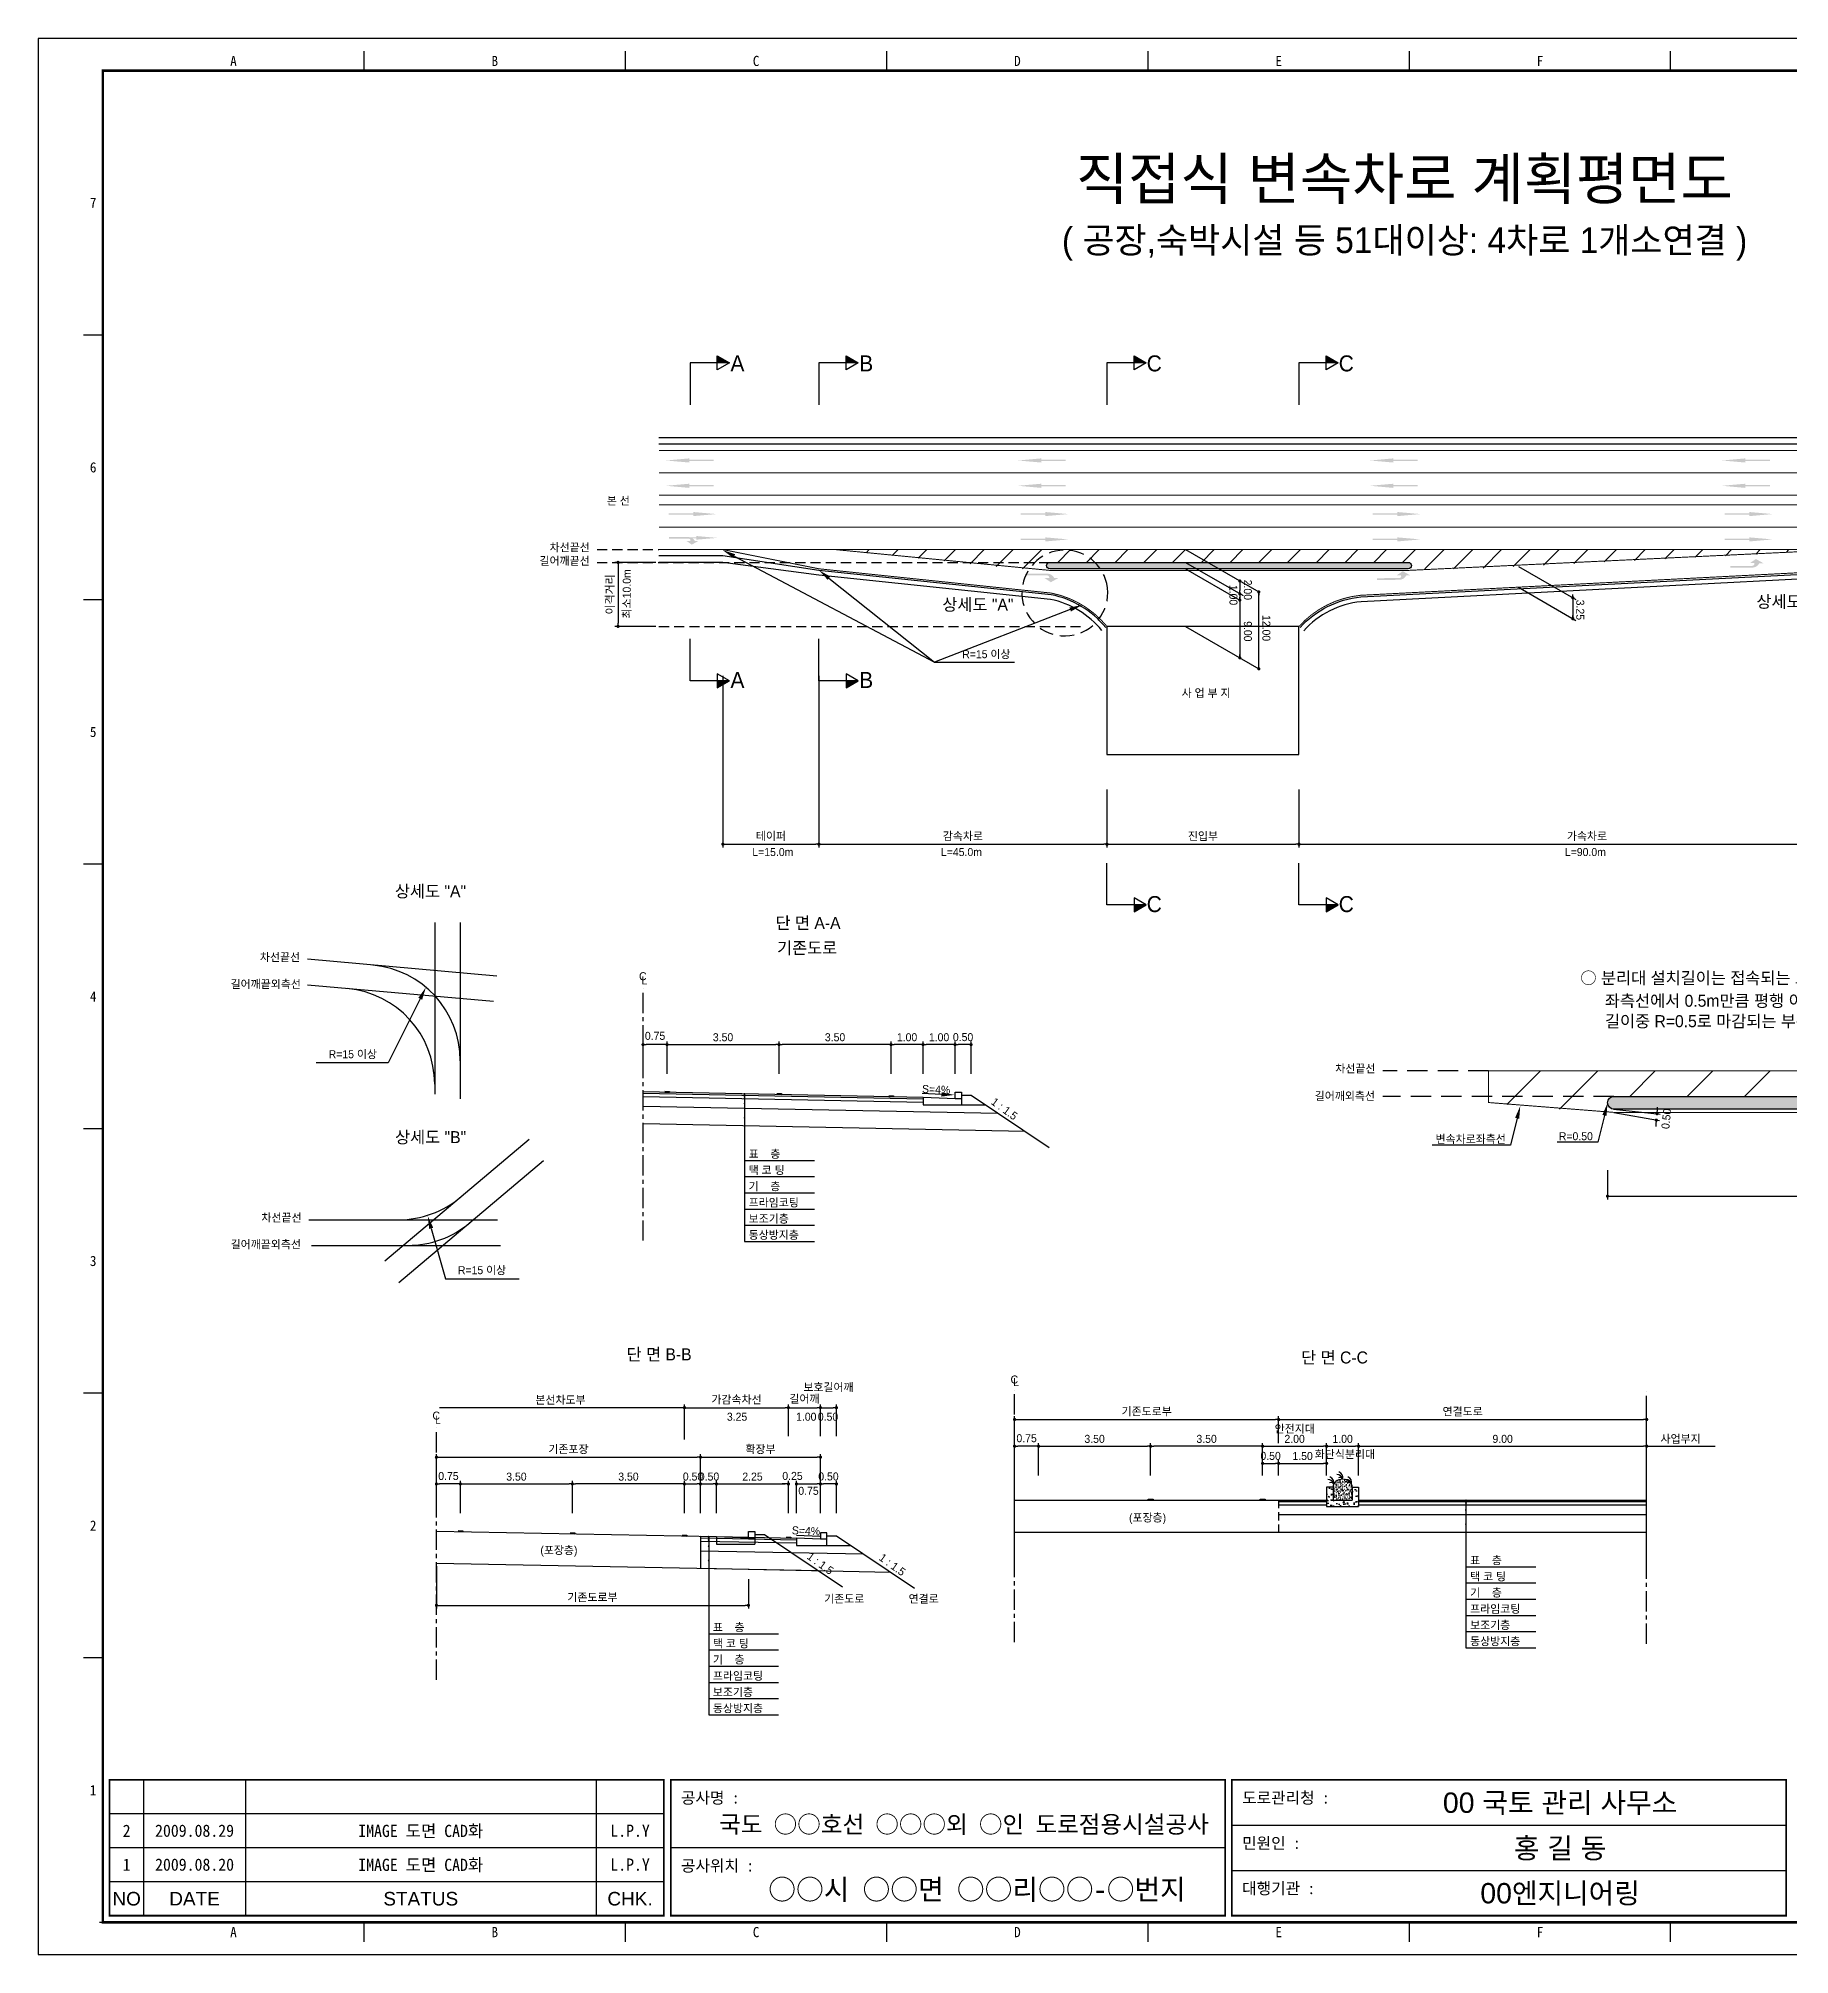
# Model space of a CAD drawing. Header units: millimetres. Extents: x 509 to 932, y 13 to 312.
# Drawn here: x 508.6 to 782.2, y 13.1 to 312.5 of the extents above; entities that cross this region are included whole.
import ezdxf
from ezdxf.enums import TextEntityAlignment as Align

# ---------------------------------------------------------------- set-up
doc = ezdxf.new("R2010")
doc.units = ezdxf.units.MM
doc.linetypes.add('CENTER', pattern=[50.8, 31.75, -6.35, 6.35, -6.35])
doc.linetypes.add('HIDDEN', pattern=[9.525, 6.35, -3.175])
for name, color, linetype in [('CC-GSTR-0004', 4, 'Continuous'), ('CM-LANE-0030', 30, 'Continuous'), ('CZ-DIMT-0002', 7, 'Continuous'), ('CZ-EXST-0002', 1, 'Continuous'), ('CZ-LIN1-0007', 7, 'Continuous'), ('CZ-LIN2-0003', 3, 'Continuous'), ('CZ-LINE-0001', 7, 'Continuous'), ('CZ-TEXT-BOX0', 7, 'Continuous'), ('TITLE', 7, 'Continuous')]:
    doc.layers.add(name, color=color, linetype=linetype)
doc.styles.add('견고딕', font='arial.ttf')
doc.styles.add('돋움', font='')
doc.styles.add('돋음체', font='')
doc.styles.get('돋움').set_extended_font_data('Dotum')
doc.styles.get('돋음체').set_extended_font_data('DotumChe')

# ---------------------------------------------------------------- blocks, each defined once
blk = doc.blocks.new('_Dot')
at = {"color": 0, "linetype": 'ByBlock', "lineweight": -2}
blk.add_line((-0.5, 0), (-1, 0), dxfattribs=at)
at = {"color": 0, "linetype": 'ByBlock', "const_width": 0.5}
blk.add_lwpolyline([(-0.25, 0, 1), (0.25, 0, 1)], format="xyb", close=True, dxfattribs=at)

msp = doc.modelspace()

# ---------------------------------------------------------------- hatches: boundary and pattern name
at = {"layer": 'CM-LANE-0030'}
h = msp.add_hatch(dxfattribs=at)
h.set_pattern_fill('ANSI31', color=256, style=0)
h.set_pattern_definition([(45, (510.317, 472.6646), (-2.245064, 2.245064), [])])
h.paths.add_polyline_path([(790.63, 232.6), (633.13, 232.6), (661.81, 229.6), (666.64, 229.6, -1), (666.64, 230.6), (722.65, 230.6, -1), (722.65, 229.6), (732.38, 229.6)])
at = {"layer": 'CZ-EXST-0002'}
h = msp.add_hatch(dxfattribs=at)
h.set_pattern_fill('AR-SAND', color=256, scale=0.01, style=0)
h.set_pattern_definition([(37.5, (-398.22554, 3566.9649), (-0.016000313, 0.489413237), [0, -0.38608, 0, -0.4318, 0, -0.41275]), (7.5, (-398.22554, 3566.9649), (0.44952328, 0.7168251), [0, -0.20828, 0, -0.34798, 0, -0.13335]), (327.5, (-398.53796, 3566.9649), (0.79099237, 0.001437185), [0, -0.127, 0, -0.4572, 0, -0.5969]), (317.5, (-398.53796, 3566.9649), (0.76355645, 0.22292932), [0, -0.0635, 0, -0.29972, 0, -0.3429])])
edge = h.paths.add_edge_path()
edge.add_ellipse((712.39, 86.12), major_axis=(-1.5, 0), ratio=0.829212, start_angle=180, end_angle=360)
edge.add_line((710.89, 86.12), (710.89, 84.12))
edge.add_line((710.89, 84.12), (713.89, 84.12))
edge.add_line((713.89, 84.12), (713.89, 86.12))
h = msp.add_hatch(dxfattribs=at)
h.set_pattern_fill('AR-CONC', color=256, scale=0.01, style=0)
h.set_pattern_definition([(50, (-398.2255, 3566.9649), (1.8218467, -0.15939086), [0.1905, -2.0955]), (355, (-398.2255, 3566.9649), (-0.3524283, 1.9105664), [0.1524, -1.6764]), (100.451, (-398.0737, 3566.9516), (1.469425, 1.7511669), [0.1619, -1.7809]), (46.1842, (-398.2255, 3567.4729), (2.7107904, -0.4204233), [0.28575, -3.14325]), (96.6356, (-397.9996, 3567.4379), (2.3740423, 2.4742556), [0.24285, -2.67135]), (351.184, (-398.2255, 3567.473), (2.374046, 2.4742512), [0.2286, -2.5146]), (21, (-397.9715, 3567.3459), (1.5161488, -1.0226552), [0.1905, -2.0955]), (326, (-397.9715, 3567.3459), (0.6180203, 1.8418797), [0.1524, -1.6764]), (71.4514, (-397.8452, 3567.2607), (2.1341649, 0.8192286), [0.1619, -1.7809]), (37.5, (-398.22554, 3566.9649), (0.03088603, 0.84555039), [0, -1.65608, 0, -1.7018, 0, -1.68275]), (7.5, (-398.2255, 3566.9649), (0.66819663, 1.00180575), [0, -0.97028, 0, -1.61798, 0, -0.64135]), (327.5, (-398.79196, 3566.9649), (1.35590595, -0.05728744), [0, -0.635, 0, -1.9812, 0, -2.6289]), (317.5, (-399.046, 3566.9649), (1.4812918, 0.2542649), [0, -0.8255, 0, -1.31572, 0, -1.8669])])
h.paths.add_polyline_path([(714.89, 83.12), (714.89, 86.12), (713.89, 86.12), (713.89, 84.12), (710.89, 84.12), (710.89, 86.12), (709.89, 86.12), (709.89, 83.12)])
at = {"layer": 'CZ-LIN1-0007'}
for points in [[(610.32, 246.85), (610.32, 246.63), (614.14, 246.63), (614.14, 246.42), (610.32, 246.42), (610.32, 246.2), (606.67, 246.52)], [(665.32, 246.85), (665.32, 246.63), (669.14, 246.63), (669.14, 246.42), (665.32, 246.42), (665.32, 246.2), (661.67, 246.52)], [(720.32, 246.85), (720.32, 246.63), (724.14, 246.63), (724.14, 246.42), (720.32, 246.42), (720.32, 246.2), (716.67, 246.52)], [(775.32, 246.85), (775.32, 246.63), (779.14, 246.63), (779.14, 246.42), (775.32, 246.42), (775.32, 246.2), (771.67, 246.52)], [(610.32, 242.89), (610.32, 242.67), (614.14, 242.67), (614.14, 242.46), (610.32, 242.46), (610.32, 242.24), (606.67, 242.57)], [(665.32, 242.89), (665.32, 242.67), (669.14, 242.67), (669.14, 242.46), (665.32, 242.46), (665.32, 242.24), (661.67, 242.57)], [(720.32, 242.89), (720.32, 242.67), (724.14, 242.67), (724.14, 242.46), (720.32, 242.46), (720.32, 242.24), (716.67, 242.57)], [(775.32, 242.89), (775.32, 242.67), (779.14, 242.67), (779.14, 242.46), (775.32, 242.46), (775.32, 242.24), (771.67, 242.57)], [(610.93, 238.47), (610.93, 238.26), (607.1, 238.26), (607.1, 238.04), (610.93, 238.04), (610.93, 237.83), (614.58, 238.15)], [(665.93, 238.47), (665.93, 238.26), (662.1, 238.26), (662.1, 238.04), (665.93, 238.04), (665.93, 237.83), (669.58, 238.15)], [(720.93, 238.47), (720.93, 238.26), (717.1, 238.26), (717.1, 238.04), (720.93, 238.04), (720.93, 237.83), (724.58, 238.15)], [(775.93, 238.47), (775.93, 238.26), (772.1, 238.26), (772.1, 238.04), (775.93, 238.04), (775.93, 237.83), (779.58, 238.15)], [(610.28, 234.55, -0.267976), (611.19, 233.94), (611.75, 233.95), (610.71, 233.37), (609.88, 233.94), (610.49, 233.94, 0.504994), (610.22, 234.31), (607.17, 234.33), (607.17, 234.57)], [(611.41, 234.72), (611.41, 234.53), (607.99, 234.53), (607.99, 234.34), (611.41, 234.34), (611.41, 234.15), (614.69, 234.43)], [(665.93, 234.51), (665.93, 234.3), (662.1, 234.3), (662.1, 234.08), (665.93, 234.08), (665.93, 233.87), (669.58, 234.19)], [(720.93, 234.51), (720.93, 234.3), (717.1, 234.3), (717.1, 234.08), (720.93, 234.08), (720.93, 233.87), (724.58, 234.19)], [(775.93, 234.51), (775.93, 234.3), (772.1, 234.3), (772.1, 234.08), (775.93, 234.08), (775.93, 233.87), (779.58, 234.19)], [(776.47, 229.79, 0.267976), (777.5, 230.48), (778.13, 230.47), (776.96, 231.13), (776.02, 230.48), (776.71, 230.48, -0.504994), (776.4, 230.06), (772.94, 230.04), (772.94, 229.77)], [(666.31, 228.84, -0.267976), (667.34, 228.15), (667.97, 228.15), (666.8, 227.5), (665.85, 228.14), (666.55, 228.15, 0.504994), (666.24, 228.57), (662.77, 228.59), (662.78, 228.86)], [(721.3, 227.88, 0.267976), (722.33, 228.57), (722.96, 228.57), (721.79, 229.23), (720.84, 228.58), (721.53, 228.57, -0.504994), (721.23, 228.15), (717.76, 228.13), (717.76, 227.86)], [(607.22, 147.84), (607.22, 147.96), (606.47, 147.98), (606.47, 147.85)], [(624.72, 147.49), (624.72, 147.61), (623.97, 147.63), (623.97, 147.5)], [(642.22, 147.14), (642.22, 147.26), (641.47, 147.28), (641.47, 147.15)], [(682.77, 84.12), (682.77, 84.24), (682.02, 84.24), (682.02, 84.12)], [(700.27, 84.12), (700.27, 84.24), (699.52, 84.24), (699.52, 84.12)], [(574.94, 79.2), (574.94, 79.33), (574.19, 79.34), (574.19, 79.22)], [(592.44, 78.85), (592.44, 78.98), (591.69, 78.99), (591.69, 78.87)], [(609.94, 78.5), (609.94, 78.63), (609.19, 78.64), (609.19, 78.52)], [(626.19, 78.18), (626.19, 78.3), (625.44, 78.32), (625.44, 78.19)]]:
    msp.add_hatch(color=256, dxfattribs=at).paths.add_polyline_path(points)
at = {"layer": 'CZ-LIN2-0003'}
h = msp.add_hatch(dxfattribs=at)
h.set_pattern_fill('CROSS', color=256, scale=0.075, style=0)
h.set_pattern_definition([(0, (510.31703, 472.66456), (0.47625, 0.47625), [0.238125, -0.714375]), (90, (510.4361, 472.5455), (-0.47625, 0.47625), [0.238125, -0.714375])])
h.paths.add_polyline_path([(722.65, 230.6), (666.64, 230.6, 1), (666.64, 229.6), (722.65, 229.6, 1)])
h = msp.add_hatch(dxfattribs=at)
h.set_pattern_fill('CROSS', color=256, scale=0.15, style=0)
h.set_pattern_definition([(0, (442.1291, 631.3113), (0.9525, 0.9525), [0.47625, -1.42875]), (90, (442.3672, 631.0732), (-0.9525, 0.9525), [0.47625, -1.42875])])
h.paths.add_polyline_path([(866.79, 147.18), (754.78, 147.18, 1), (754.78, 145.18), (866.79, 145.18, 1)])
at = {"layer": 'CZ-LINE-0001'}
for points in [[(614.69, 262.87), (614.69, 261.77), (616.59, 261.77)], [(634.81, 262.87), (634.81, 261.77), (636.71, 261.77)], [(679.81, 262.87), (679.81, 261.77), (681.71, 261.77)], [(709.81, 262.87), (709.81, 261.77), (711.71, 261.77)], [(616.59, 212.1), (614.69, 212.1), (614.69, 211)], [(636.71, 212.1), (634.81, 212.1), (634.81, 211)], [(681.71, 177.09), (679.81, 177.09), (679.81, 175.99)], [(711.71, 177.09), (709.81, 177.09), (709.81, 175.99)]]:
    msp.add_hatch(color=256, dxfattribs=at).paths.add_polyline_path(points)

# ---------------------------------------------------------------- linework, layer by layer
at = {"color": 0, "linetype": 'ByBlock', "lineweight": -2}
for p, q in [((696.33, 227.44), (696.33, 227.19)), ((696.33, 225.94), (696.33, 226.19)), ((696.33, 225.44), (696.33, 225.19)), ((696.33, 224.94), (696.33, 225.19)), ((699.29, 225.74), (699.29, 225.49)), ((748.35, 225.33), (748.35, 225.58)), ((748.35, 224.83), (748.35, 224.58)), ((748.35, 222.08), (748.35, 222.33)), ((696.33, 215.94), (696.33, 216.19)), ((699.29, 214.24), (699.29, 214.49)), ((761.53, 144.72), (761.56, 144.97)), ((761.38, 143.23), (761.35, 142.98)), ((609.31, 98.55), (609.06, 98.55)), ((760.14, 92.53), (760.39, 92.53))]:
    msp.add_line(p, q, dxfattribs=at)
at = {"color": 0, "linetype": 'ByBlock', "const_width": 0.25}
for points in [[(696.33, 227.57, 1), (696.33, 227.82, 1)], [(696.33, 225.57, 1), (696.33, 225.82, 1)], [(696.33, 225.82, 1), (696.33, 225.57, 1)], [(696.33, 224.82, 1), (696.33, 224.57, 1)], [(699.29, 225.86, 1), (699.29, 226.11, 1)], [(748.35, 225.2, 1), (748.35, 224.95, 1)], [(748.35, 224.95, 1), (748.35, 225.2, 1)], [(748.35, 221.95, 1), (748.35, 221.7, 1)], [(696.33, 215.82, 1), (696.33, 215.57, 1)], [(699.29, 214.11, 1), (699.29, 213.86, 1)], [(761.39, 143.35, 1), (761.41, 143.6, 1)], [(761.52, 144.6, 1), (761.49, 144.35, 1)], [(609.44, 98.55, 1), (609.69, 98.55, 1)], [(760.02, 92.53, 1), (759.77, 92.53, 1)]]:
    msp.add_lwpolyline(points, format="xyb", close=True, dxfattribs=at)
at = {"layer": 'CC-GSTR-0004'}
for p, q in [((646.84, 147.05), (651.84, 146.85)), ((646.84, 147.05), (646.84, 145.85)), ((651.84, 147.85), (652.84, 147.85)), ((651.84, 146.85), (651.84, 147.85)), ((651.84, 146.85), (652.84, 146.85)), ((652.84, 147.85), (652.84, 145.85)), ((646.84, 145.85), (652.84, 145.85))]:
    msp.add_line(p, q, dxfattribs=at)
for points in [[(605.57, 250.1), (835.57, 250.1)], [(605.57, 249.1), (835.57, 249.1)], [(631.81, 78.01), (630.81, 78.01), (627.06, 78.16), (627.06, 77.01), (631.81, 77.01), (631.81, 79.01), (630.81, 79.01), (630.81, 78.01)]]:
    msp.add_lwpolyline(points, dxfattribs=at)
for points in [[(675.37, 220.44, 0.173179), (666.87, 225.55), (630.57, 229.35), (615.57, 231.6), (605.57, 231.6)], [(674.79, 219.97, 0.172539), (666.76, 224.81), (630.57, 228.59), (615.57, 230.6), (605.57, 230.6)], [(705.75, 220.43, -0.185887), (715.22, 225.21), (795.57, 229.35), (825.57, 231.6), (835.57, 231.6)], [(835.57, 230.6), (825.57, 230.6), (795.57, 228.6), (715.27, 224.46, 0.185554), (706.31, 219.93)]]:
    msp.add_lwpolyline(points, format="xyb", dxfattribs=at)
at = {"layer": 'CM-LANE-0030'}
for p, q in [((738.02, 145.92), (743.28, 151.18)), ((746.26, 145.18), (752.26, 151.18)), ((757.24, 147.18), (761.24, 151.18)), ((766.22, 147.18), (770.22, 151.18)), ((775.2, 147.18), (779.2, 151.18))]:
    msp.add_line(p, q, dxfattribs=at)
at = {"layer": 'CM-LANE-0030', "const_width": 0.15}
for points in [[(605.57, 241.1), (835.57, 241.1)], [(605.57, 239.6), (835.57, 239.6)]]:
    msp.add_lwpolyline(points, dxfattribs=at)
for points in [[(633.13, 232.6), (790.63, 232.6), (722.65, 229.35), (666.64, 229.35)], [(735.18, 146.22), (754.78, 144.68), (866.63, 144.68), (891.14, 145.43), (891.14, 151.18), (735.18, 151.18)]]:
    msp.add_lwpolyline(points, close=True, dxfattribs=at)
at = {"layer": 'CZ-EXST-0002'}
for p, q in [((570.54, 174.32), (570.54, 147.54)), ((574.53, 174.32), (574.53, 146.81)), ((580.24, 165.95), (550.65, 168.59)), ((579.75, 161.98), (550.65, 164.57)), ((562.75, 121.48), (585.3, 140.47)), ((564.96, 118.11), (587.56, 137.14)), ((550.88, 127.9), (580.36, 127.9)), ((551.29, 123.9), (580.84, 123.9)), ((661.14, 84.12), (702.39, 84.12)), ((570.81, 79.28), (614.56, 78.41)), ((614.56, 78.41), (619.56, 78.21)), ((614.56, 78.41), (614.56, 77.21)), ((619.56, 79.21), (620.56, 79.21)), ((619.56, 78.21), (619.56, 79.21)), ((619.56, 78.21), (620.56, 78.21)), ((620.56, 79.21), (620.56, 77.21)), ((620.56, 78.71), (622.06, 78.71)), ((622.06, 78.71), (634.27, 70.57)), ((661.14, 79.12), (702.39, 79.12)), ((614.56, 77.21), (620.56, 77.21)), ((570.81, 74.28), (630.49, 73.09))]:
    msp.add_line(p, q, dxfattribs=at)
at = {"layer": 'CZ-LIN1-0007'}
for p, q in [((606.47, 147.98), (607.22, 147.96)), ((606.47, 147.85), (607.22, 147.84)), ((607.22, 147.96), (607.22, 147.84)), ((623.97, 147.63), (624.72, 147.61)), ((623.97, 147.5), (624.72, 147.49)), ((624.72, 147.61), (624.72, 147.49)), ((641.47, 147.28), (642.22, 147.26)), ((641.47, 147.15), (642.22, 147.14)), ((642.22, 147.26), (642.22, 147.14)), ((682.02, 84.12), (682.02, 84.24)), ((682.02, 84.24), (682.77, 84.24)), ((682.77, 84.12), (682.02, 84.12)), ((682.77, 84.24), (682.77, 84.12)), ((699.52, 84.12), (699.52, 84.24)), ((699.52, 84.24), (700.27, 84.24)), ((700.27, 84.12), (699.52, 84.12)), ((700.27, 84.24), (700.27, 84.12)), ((574.19, 79.34), (574.94, 79.33)), ((574.19, 79.22), (574.94, 79.2)), ((574.94, 79.33), (574.94, 79.2)), ((591.69, 78.99), (592.44, 78.98)), ((591.69, 78.87), (592.44, 78.85)), ((592.44, 78.98), (592.44, 78.85)), ((609.19, 78.64), (609.94, 78.63)), ((609.19, 78.52), (609.94, 78.5)), ((609.94, 78.63), (609.94, 78.5)), ((625.44, 78.32), (626.19, 78.3)), ((625.44, 78.19), (626.19, 78.18)), ((626.19, 78.3), (626.19, 78.18))]:
    msp.add_line(p, q, dxfattribs=at)
at = {"layer": 'CZ-LIN1-0007', "const_width": 0.15}
msp.add_lwpolyline([(605.57, 248.1), (835.57, 248.1)], dxfattribs=at)
at = {"layer": 'CZ-LIN1-0007', "linetype": 'HIDDEN', "const_width": 0.15}
for points in [[(605.57, 244.6), (835.57, 244.6)], [(605.57, 236.1), (835.57, 236.1)], [(615.57, 232.6), (633.95, 232.6)]]:
    msp.add_lwpolyline(points, dxfattribs=at)
at = {"layer": 'CZ-LIN1-0007', "const_width": 0.15}
for points in [[(675.57, 220.6, 0.173382), (666.91, 225.8), (630.57, 229.6), (615.57, 232.6), (605.57, 232.6)], [(835.57, 232.6), (825.57, 232.6), (795.57, 229.6), (715.2, 225.46, 0.185992), (705.57, 220.6)]]:
    msp.add_lwpolyline(points, format="xyb", dxfattribs=at)
at = {"layer": 'CZ-LIN2-0003'}
for p, q in [((603.09, 147.92), (646.84, 147.05)), ((603.09, 147.67), (646.84, 146.8)), ((603.09, 147.17), (646.84, 146.3)), ((652.84, 147.35), (654.34, 147.35)), ((654.34, 147.35), (666.54, 139.21)), ((603.09, 145.67), (658.52, 144.56)), ((652.84, 145.85), (656.59, 145.85)), ((603.09, 142.92), (662.77, 141.73)), ((702.39, 84.12), (709.89, 84.12)), ((702.39, 83.87), (709.89, 83.87)), ((710.89, 86.12), (709.89, 86.12)), ((709.89, 86.12), (709.89, 83.12)), ((710.89, 86.12), (710.89, 84.12)), ((710.89, 84.12), (713.89, 84.12)), ((713.89, 86.12), (713.89, 84.12)), ((713.89, 86.12), (714.89, 86.12)), ((714.89, 86.12), (714.89, 83.12)), ((714.89, 84.12), (759.89, 84.12)), ((714.89, 83.87), (759.89, 83.87)), ((702.39, 83.37), (709.89, 83.37)), ((702.39, 81.87), (759.89, 81.87)), ((709.89, 83.12), (714.89, 83.12)), ((714.89, 83.37), (759.89, 83.37)), ((612.06, 78.46), (627.06, 78.16)), ((612.06, 78.46), (612.06, 73.46)), ((612.06, 78.21), (627.06, 77.91)), ((631.81, 78.51), (633.31, 78.51)), ((633.31, 78.51), (645.52, 70.37)), ((702.39, 79.12), (759.89, 79.12)), ((612.06, 77.71), (627.06, 77.41)), ((612.06, 76.21), (637.53, 75.7)), ((631.81, 77.01), (635.56, 77.01)), ((612.06, 73.46), (641.78, 72.87))]:
    msp.add_line(p, q, dxfattribs=at)
for points in [[(722.65, 229.6), (666.64, 229.6, -1), (666.64, 230.6), (722.65, 230.6, -1)], [(866.79, 145.18), (754.78, 145.18, -1), (754.78, 147.18), (866.79, 147.18, -1)]]:
    msp.add_lwpolyline(points, format="xyb", close=True, dxfattribs=at)
msp.add_lwpolyline([(705.57, 220.6), (675.57, 220.6), (675.57, 200.6), (705.57, 200.6)], close=True, dxfattribs=at)
for centre, radius, start, end in [((559.53, 152.74), 15, 0, 84.9204), ((555.54, 149.08), 15, 0, 84.9204), ((564.91, 142.9), 15, 270, 310.097), ((566.37, 138.9), 15, 270, 310.097), ((710.13, 86.46), 0.88, 7.8639, 92.7752), ((710.59, 86.43), 0.44, 19.771, 124.0366), ((710.02, 86.8), 1, 347.1802, 67.3267), ((711.52, 87.24), 0.88, 7.8639, 92.7752), ((711.98, 87.21), 0.44, 19.771, 124.0366), ((711.41, 87.59), 1, 347.1802, 67.3267), ((712.91, 86.46), 0.88, 7.8639, 92.7752), ((713.37, 86.43), 0.44, 19.771, 124.0366), ((712.81, 86.8), 1, 347.1802, 67.3267)]:
    msp.add_arc(centre, radius, start, end, dxfattribs=at)
msp.add_ellipse((712.39, 86.12), major_axis=(-1.5, 0), ratio=0.829212, start_param=3.141593, end_param=6.283185, dxfattribs=at)
at = {"layer": 'CZ-LINE-0001'}
for p, q in [((616.59, 261.77), (610.45, 261.77)), ((610.45, 261.77), (610.45, 255.23)), ((614.69, 260.67), (614.69, 262.87)), ((614.69, 262.87), (616.59, 261.77)), ((616.59, 261.77), (614.69, 260.67)), ((636.71, 261.77), (630.57, 261.77)), ((630.57, 261.77), (630.57, 255.23)), ((634.81, 260.67), (634.81, 262.87)), ((634.81, 262.87), (636.71, 261.77)), ((636.71, 261.77), (634.81, 260.67)), ((681.71, 261.77), (675.57, 261.77)), ((675.57, 261.77), (675.57, 255.23)), ((679.81, 260.67), (679.81, 262.87)), ((679.81, 262.87), (681.71, 261.77)), ((681.71, 261.77), (679.81, 260.67)), ((711.71, 261.77), (705.57, 261.77)), ((705.57, 261.77), (705.57, 255.23)), ((709.81, 260.67), (709.81, 262.87)), ((709.81, 262.87), (711.71, 261.77)), ((711.71, 261.77), (709.81, 260.67)), ((605.07, 230.6), (598.69, 230.6)), ((687.83, 232.6), (699.29, 225.99)), ((687.83, 230.6), (696.83, 225.41)), ((687.83, 230.6), (696.83, 225.41)), ((599.19, 230.1), (599.19, 221.1)), ((687.83, 229.6), (696.33, 224.69)), ((739.86, 229.98), (748.85, 224.79)), ((696.33, 227.19), (696.33, 226.19)), ((696.33, 225.19), (696.33, 215.69)), ((699.29, 213.99), (699.29, 225.99)), ((739.85, 226.73), (748.85, 221.54)), ((748.35, 224.58), (748.35, 221.58)), ((605.07, 220.6), (598.69, 220.6)), ((610.45, 212.1), (610.45, 218.64)), ((630.57, 212.1), (630.57, 218.64)), ((687.83, 220.6), (699.29, 213.99)), ((616.59, 212.1), (614.69, 213.2)), ((614.69, 213.2), (614.69, 211)), ((615.57, 212.86), (615.57, 186.08)), ((630.57, 212.86), (630.57, 186.08)), ((630.57, 212.86), (630.57, 186.08)), ((636.71, 212.1), (634.81, 213.2)), ((634.81, 213.2), (634.81, 211)), ((648.62, 215.01), (661.14, 215.01)), ((616.59, 212.1), (610.45, 212.1)), ((614.69, 211), (616.59, 212.1)), ((636.71, 212.1), (630.57, 212.1)), ((634.81, 211), (636.71, 212.1)), ((675.57, 195.13), (675.57, 186.08)), ((675.57, 195.13), (675.57, 186.08)), ((705.57, 195.13), (705.57, 186.08)), ((705.57, 195.13), (705.57, 186.08)), ((616.07, 186.58), (630.07, 186.58)), ((631.07, 186.58), (675.07, 186.58)), ((676.07, 186.58), (705.07, 186.58)), ((706.07, 186.58), (795.07, 186.58)), ((675.57, 177.09), (675.57, 183.63)), ((705.57, 177.09), (705.57, 183.63)), ((681.71, 177.09), (675.57, 177.09)), ((681.71, 177.09), (679.81, 178.18)), ((679.81, 178.18), (679.81, 175.99)), ((679.81, 175.99), (681.71, 177.09)), ((711.71, 177.09), (705.57, 177.09)), ((711.71, 177.09), (709.81, 178.18)), ((709.81, 178.18), (709.81, 175.99)), ((709.81, 175.99), (711.71, 177.09)), ((603.09, 150.71), (603.09, 155.77)), ((606.84, 150.71), (606.84, 155.77)), ((606.84, 150.71), (606.84, 155.77)), ((624.34, 150.71), (624.34, 155.77)), ((624.34, 150.71), (624.34, 155.77)), ((641.84, 150.71), (641.84, 155.77)), ((641.84, 150.71), (641.84, 155.77)), ((646.84, 150.71), (646.84, 155.77)), ((646.84, 150.71), (646.84, 155.77)), ((651.84, 153.16), (651.84, 155.77)), ((651.84, 150.71), (651.84, 155.77)), ((654.34, 150.71), (654.34, 155.77)), ((606.34, 155.27), (603.59, 155.27)), ((607.34, 155.27), (623.84, 155.27)), ((641.34, 155.27), (624.84, 155.27)), ((646.34, 155.27), (642.34, 155.27)), ((651.34, 155.27), (647.34, 155.27)), ((653.84, 155.27), (652.34, 155.27)), ((618.94, 147.6), (618.94, 124.52)), ((754.73, 145.18), (762, 144.42)), ((754.78, 144.68), (761.9, 143.43)), ((761.56, 144.97), (761.61, 145.47)), ((761.35, 142.98), (761.3, 142.48)), ((618.94, 137.18), (629.88, 137.18)), ((753.78, 135.63), (753.78, 131.09)), ((618.94, 134.65), (629.88, 134.65)), ((618.94, 132.11), (629.88, 132.11)), ((618.94, 129.58), (629.88, 129.58)), ((754.28, 131.59), (867.29, 131.59)), ((618.94, 127.05), (629.88, 127.05)), ((618.94, 124.52), (629.88, 124.52)), ((609.56, 93.58), (609.56, 99.05)), ((609.56, 94.08), (609.56, 99.05)), ((625.81, 94.08), (625.81, 99.05)), ((625.81, 94.08), (625.81, 99.05)), ((630.81, 94.08), (630.81, 99.05)), ((630.81, 94.08), (630.81, 99.05)), ((633.31, 94.08), (633.31, 99.05)), ((609.06, 98.55), (571.31, 98.55)), ((610.06, 98.55), (625.31, 98.55)), ((626.31, 98.55), (630.31, 98.55)), ((631.31, 98.55), (632.81, 98.55)), ((661.14, 93.03), (661.14, 97.2)), ((661.64, 96.7), (701.89, 96.7)), ((702.39, 93.03), (702.39, 97.2)), ((702.39, 93.03), (702.39, 97.2)), ((702.89, 96.7), (759.39, 96.7)), ((759.89, 93.03), (759.89, 97.2)), ((661.14, 72.94), (661.14, 93.35)), ((661.14, 87.97), (661.14, 93.03)), ((664.89, 87.97), (664.89, 93.03)), ((664.89, 87.97), (664.89, 93.03)), ((682.39, 87.97), (682.39, 93.03)), ((682.39, 87.97), (682.39, 93.03)), ((699.89, 87.97), (699.89, 93.03)), ((699.89, 87.97), (699.89, 93.03)), ((709.89, 87.97), (709.89, 93.03)), ((709.89, 87.97), (709.89, 93.03)), ((714.89, 87.97), (714.89, 93.03)), ((714.89, 87.97), (714.89, 93.03)), ((759.89, 72.69), (759.89, 93.1)), ((759.89, 87.97), (759.89, 93.03)), ((759.89, 87.97), (759.89, 93.03)), ((570.81, 87.13), (570.81, 91.31)), ((571.31, 90.81), (611.56, 90.81)), ((612.06, 87.13), (612.06, 91.31)), ((612.06, 87.13), (612.06, 91.31)), ((612.56, 90.81), (630.31, 90.81)), ((630.81, 87.13), (630.81, 91.31)), ((664.39, 92.53), (661.64, 92.53)), ((665.39, 92.53), (681.89, 92.53)), ((699.39, 92.53), (682.89, 92.53)), ((699.89, 87.97), (699.89, 90.35)), ((700.39, 92.53), (709.39, 92.53)), ((700.39, 89.85), (701.89, 89.85)), ((702.39, 87.97), (702.39, 90.35)), ((702.39, 87.97), (702.39, 90.35)), ((702.89, 89.85), (709.39, 89.85)), ((709.89, 87.97), (709.89, 90.35)), ((710.39, 92.53), (714.39, 92.53)), ((715.39, 92.53), (759.39, 92.53)), ((760.39, 92.53), (770.61, 92.53)), ((570.81, 82.08), (570.81, 87.13)), ((574.56, 82.08), (574.56, 87.13)), ((574.56, 82.08), (574.56, 87.13)), ((592.06, 82.08), (592.06, 87.13)), ((592.06, 82.08), (592.06, 87.13)), ((609.56, 82.08), (609.56, 87.13)), ((609.56, 82.08), (609.56, 87.13)), ((612.06, 82.08), (612.06, 87.13)), ((612.06, 82.08), (612.06, 87.13)), ((614.56, 82.08), (614.56, 87.13)), ((614.56, 82.08), (614.56, 87.13)), ((625.81, 82.08), (625.81, 87.13)), ((625.81, 82.08), (625.81, 87.13)), ((627.06, 82.08), (627.06, 87.13)), ((627.06, 82.08), (627.06, 87.13)), ((630.81, 82.08), (630.81, 87.13)), ((630.81, 84.52), (630.81, 87.13)), ((633.31, 82.08), (633.31, 87.13)), ((574.06, 86.63), (571.31, 86.63)), ((575.06, 86.63), (591.56, 86.63)), ((609.06, 86.63), (592.56, 86.63)), ((610.06, 86.63), (611.56, 86.63)), ((612.56, 86.63), (614.06, 86.63)), ((615.06, 86.63), (625.31, 86.63)), ((625.31, 86.63), (624.81, 86.63)), ((627.56, 86.63), (628.06, 86.63)), ((627.56, 86.63), (630.31, 86.63)), ((632.81, 86.63), (631.31, 86.63)), ((731.66, 84.12), (731.66, 61.04)), ((613.35, 78.44), (613.35, 50.57)), ((570.81, 73.78), (570.81, 67.17)), ((731.66, 73.69), (742.59, 73.69)), ((619.56, 71.78), (619.56, 67.17)), ((731.66, 71.16), (742.59, 71.16)), ((571.31, 67.67), (619.06, 67.67)), ((731.66, 68.63), (742.59, 68.63)), ((731.66, 66.1), (742.59, 66.1)), ((613.35, 63.23), (624.28, 63.23)), ((731.66, 63.57), (742.59, 63.57)), ((613.35, 60.7), (624.28, 60.7)), ((731.66, 61.04), (742.59, 61.04)), ((613.35, 58.17), (624.28, 58.17)), ((613.35, 55.64), (624.28, 55.64)), ((613.35, 53.1), (624.28, 53.1)), ((613.35, 50.57), (624.28, 50.57))]:
    msp.add_line(p, q, dxfattribs=at)
at = {"layer": 'CZ-LINE-0001', "linetype": 'HIDDEN', "ltscale": 0.25}
for p, q in [((595.91, 232.6), (605.57, 232.6)), ((595.91, 230.6), (666.64, 230.6)), ((605.57, 220.6), (672.02, 220.6))]:
    msp.add_line(p, q, dxfattribs=at)
at = {"layer": 'CZ-LINE-0001', "linetype": 'HIDDEN', "ltscale": 0.35}
msp.add_line((675.64, 226.61), (675.64, 226.61), dxfattribs=at)
at = {"layer": 'CZ-LINE-0001', "linetype": 'CENTER', "ltscale": 0.1}
for p, q in [((603.09, 124.64), (603.09, 164.02)), ((661.14, 61.9), (661.14, 101.28)), ((759.89, 61.65), (759.89, 101.03)), ((570.81, 56.01), (570.81, 95.39))]:
    msp.add_line(p, q, dxfattribs=at)
at = {"layer": 'CZ-LINE-0001', "linetype": 'HIDDEN', "ltscale": 0.5}
for p, q in [((735.18, 151.18), (718.66, 151.18)), ((754.78, 147.18), (718.66, 147.18))]:
    msp.add_line(p, q, dxfattribs=at)
at = {"layer": 'CZ-LINE-0001', "linetype": 'HIDDEN', "ltscale": 0.2}
msp.add_line((702.39, 84.12), (702.39, 79.12), dxfattribs=at)
at = {"layer": 'CZ-LINE-0001'}
for points in [[(617.33, 231.58), (648.62, 215.01)], [(632.14, 228.14), (648.62, 215.01)], [(669.82, 223.23), (648.62, 215.01)], [(568.28, 162.44), (563.27, 152.41), (552.04, 152.41)], [(649.71, 147.49), (646.71, 147.61)], [(739.66, 143.76), (738.61, 139.58), (726.38, 139.58)], [(753.29, 144.2), (752.24, 140.02), (745.9, 140.02)], [(570, 126.56), (572.23, 118.67), (583.72, 118.67)], [(630.71, 78.42), (627.07, 78.57)]]:
    msp.add_lwpolyline(points, dxfattribs=at)
at = {"layer": 'CZ-LINE-0001', "linetype": 'HIDDEN', "ltscale": 0.35}
msp.add_arc((668.99, 225.82), 6.7, 6.7667, 6.749, dxfattribs=at)
at = {"layer": 'CZ-LINE-0001', "linetype": 'ByBlock'}
for centre, start, end in [((618.94, 146.85), 0, 180), ((618.94, 146.85), 0, 180), ((618.94, 146.85), 180, 0), ((618.94, 146.85), 180, 0), ((618.94, 147.54), 0, 180), ((618.94, 147.54), 0, 180), ((618.94, 147.54), 180, 0), ((618.94, 147.54), 180, 0), ((618.94, 147.34), 0, 180), ((618.94, 147.34), 0, 180), ((618.94, 147.34), 180, 0), ((618.94, 147.34), 180, 0), ((618.94, 147.1), 0, 180), ((618.94, 147.1), 0, 180), ((618.94, 147.1), 180, 0), ((618.94, 147.1), 180, 0), ((618.94, 146.06), 0, 180), ((618.94, 146.06), 0, 180), ((618.94, 146.06), 180, 0), ((618.94, 146.06), 180, 0), ((618.94, 143.82), 0, 180), ((618.94, 143.82), 0, 180), ((618.94, 143.82), 180, 0), ((618.94, 143.82), 180, 0), ((731.66, 84.06), 0, 180), ((731.66, 84.06), 0, 180), ((731.66, 84.06), 180, 0), ((731.66, 84.06), 180, 0), ((731.66, 83.86), 0, 180), ((731.66, 83.86), 0, 180), ((731.66, 83.86), 180, 0), ((731.66, 83.86), 180, 0), ((731.66, 83.62), 0, 180), ((731.66, 83.62), 0, 180), ((731.66, 83.62), 180, 0), ((731.66, 83.62), 180, 0), ((731.65, 83.37), 0, 180), ((731.65, 83.37), 0, 180), ((731.65, 83.37), 180, 0), ((731.65, 83.37), 180, 0), ((731.65, 82.57), 0, 180), ((731.65, 82.57), 0, 180), ((731.65, 82.57), 180, 0), ((731.65, 82.57), 180, 0), ((613.35, 78.38), 0, 180), ((613.35, 78.38), 0, 180), ((613.35, 78.38), 180, 0), ((613.35, 78.38), 180, 0), ((613.35, 78.17), 0, 180), ((613.35, 78.17), 0, 180), ((613.35, 78.17), 180, 0), ((613.35, 78.17), 180, 0), ((613.35, 77.94), 0, 180), ((613.35, 77.94), 0, 180), ((613.35, 77.94), 180, 0), ((613.35, 77.94), 180, 0), ((731.65, 80.34), 0, 180), ((731.65, 80.34), 0, 180), ((731.65, 80.34), 180, 0), ((731.65, 80.34), 180, 0), ((613.34, 77.69), 0, 180), ((613.34, 77.69), 0, 180), ((613.34, 77.69), 180, 0), ((613.34, 77.69), 180, 0), ((613.34, 76.89), 0, 180), ((613.34, 76.89), 0, 180), ((613.34, 76.89), 180, 0), ((613.34, 76.89), 180, 0), ((613.34, 74.65), 0, 180), ((613.34, 74.65), 0, 180), ((613.34, 74.65), 180, 0), ((613.34, 74.65), 180, 0)]:
    msp.add_arc(centre, 0.0625, start, end, dxfattribs=at)
at = {"layer": 'CZ-LINE-0001'}
for points in [[(617.17, 231.28), (615.56, 232.51), (617.48, 231.87)], [(631.93, 227.88), (630.57, 229.38), (632.34, 228.4)], [(669.7, 223.54), (671.69, 223.95), (669.94, 222.92)], [(567.98, 162.58), (569.17, 164.22), (568.58, 162.29)], [(649.73, 147.82), (651.71, 147.41), (649.7, 147.15)], [(739.34, 143.84), (740.15, 145.7), (739.98, 143.68)], [(752.97, 144.28), (753.78, 146.14), (753.61, 144.12)], [(569.68, 126.47), (569.45, 128.48), (570.32, 126.65)]]:
    msp.add_solid(points, dxfattribs=at)
at = {"layer": 'TITLE', "color": 7, "linetype": 'Continuous'}
for p, q in [((559.52, 307.43), (559.52, 310.45)), ((600.34, 307.43), (600.34, 310.45)), ((641.17, 307.43), (641.17, 310.45)), ((681.99, 307.43), (681.99, 310.45)), ((722.82, 307.43), (722.82, 310.45)), ((763.64, 307.43), (763.64, 310.45)), ((518.69, 266.1), (515.67, 266.1)), ((518.69, 224.77), (515.67, 224.77)), ((518.69, 183.44), (515.67, 183.44)), ((518.69, 142.12), (515.67, 142.12)), ((518.69, 100.79), (515.67, 100.79)), ((518.69, 59.46), (515.67, 59.46)), ((559.52, 15.11), (559.52, 18.13)), ((600.34, 15.11), (600.34, 18.13)), ((641.17, 15.11), (641.17, 18.13)), ((681.99, 15.11), (681.99, 18.13)), ((722.82, 15.11), (722.82, 18.13)), ((763.64, 15.11), (763.64, 18.13))]:
    msp.add_line(p, q, dxfattribs=at)
at = {"layer": 'TITLE', "ltscale": 150}
for p, q in [((525.06, 40.41), (525.06, 19.19)), ((540.97, 40.41), (540.97, 19.19)), ((595.75, 40.41), (595.75, 19.19)), ((606.36, 35.11), (519.75, 35.11)), ((695.1, 33.34), (781.71, 33.34)), ((606.36, 29.8), (519.75, 29.8)), ((694.03, 29.8), (607.42, 29.8)), ((606.36, 24.5), (519.75, 24.5)), ((695.1, 26.26), (781.71, 26.26))]:
    msp.add_line(p, q, dxfattribs=at)
at = {"layer": 'TITLE'}
msp.add_line((927.05, 18.13), (518.19, 18.13), dxfattribs=at)
msp.add_lwpolyline([(508.61, 13.1), (931.97, 13.1), (931.97, 312.47), (508.61, 312.47)], close=True, dxfattribs=at)
at = {"layer": 'TITLE', "linetype": 'Continuous', "const_width": 0.403}
msp.add_lwpolyline([(518.69, 18.13), (518.69, 307.43), (926.94, 307.43), (926.94, 18.13)], close=True, dxfattribs=at)
at = {"layer": 'TITLE', "ltscale": 150, "const_width": 0.265}
for points in [[(519.75, 40.41), (606.36, 40.41), (606.36, 19.19), (519.75, 19.19)], [(607.42, 40.41), (694.03, 40.41), (694.03, 19.19), (607.42, 19.19)], [(781.71, 19.19), (695.1, 19.19), (695.1, 40.41), (781.71, 40.41)]]:
    msp.add_lwpolyline(points, close=True, dxfattribs=at)

# ---------------------------------------------------------------- block references
at = {"layer": 'CZ-LINE-0001', "xscale": 0.5, "yscale": 0.5, "zscale": 0.5}
for p, rotation in [((599.19, 230.6), 90), ((599.19, 220.6), 270), ((615.57, 186.58), 180), ((630.57, 186.58), 180), ((675.57, 186.58), 180), ((705.57, 186.58), 180), ((603.09, 155.27), 180), ((606.84, 155.27), 180), ((624.34, 155.27), 180), ((641.84, 155.27), 180), ((646.84, 155.27), 180), ((651.84, 155.27), 180), ((753.78, 131.59), 180), ((609.56, 98.55), 180), ((625.81, 98.55), 180), ((630.81, 98.55), 180), ((661.14, 96.7), 180), ((702.39, 96.7), 180), ((570.81, 90.81), 180), ((612.06, 90.81), 180), ((661.14, 92.53), 180), ((664.89, 92.53), 180), ((682.39, 92.53), 180), ((699.89, 92.53), 180), ((699.89, 89.85), 180), ((702.39, 89.85), 180), ((709.89, 92.53), 180), ((714.89, 92.53), 180), ((570.81, 86.63), 180), ((574.56, 86.63), 180), ((592.06, 86.63), 180), ((609.56, 86.63), 180), ((612.06, 86.63), 180), ((614.56, 86.63), 180), ((627.06, 86.63), 180), ((627.06, 86.63), 180), ((630.81, 86.63), 180), ((570.81, 67.67), 180)]:
    msp.add_blockref('_Dot', p, dxfattribs=dict(at, rotation=rotation))
for p in [(630.57, 186.58), (675.57, 186.58), (705.57, 186.58), (606.84, 155.27), (624.34, 155.27), (641.84, 155.27), (646.84, 155.27), (651.84, 155.27), (654.34, 155.27), (625.81, 98.55), (630.81, 98.55), (633.31, 98.55), (702.39, 96.7), (759.89, 96.7), (612.06, 90.81), (630.81, 90.81), (664.89, 92.53), (682.39, 92.53), (699.89, 92.53), (702.39, 89.85), (709.89, 92.53), (709.89, 89.85), (714.89, 92.53), (759.89, 92.53), (574.56, 86.63), (592.06, 86.63), (609.56, 86.63), (612.06, 86.63), (614.56, 86.63), (625.81, 86.63), (625.81, 86.63), (630.81, 86.63), (633.31, 86.63), (619.56, 67.67)]:
    msp.add_blockref('_Dot', p, dxfattribs=at)

# ---------------------------------------------------------------- texts
at = {"layer": 'CZ-DIMT-0002', "style": '돋움'}
for s, height, p in [('A', 2.5, (617.84, 261.69)), ('B', 2.5, (637.96, 261.69)), ('C', 2.5, (682.96, 261.69)), ('C', 2.5, (712.96, 261.69)), ('본 선', 1.25, (599.23, 240.23)), ('차선끝선', 1.25, (591.63, 232.94)), ('길어깨끝선', 1.25, (590.84, 230.84)), ('상세도 "A"', 1.875, (655.41, 224.01)), ('상세도 "B"', 1.875, (782.6, 224.47)), ('R=15 이상', 1.25, (656.73, 216.26)), ('A', 2.5, (617.84, 212.23)), ('B', 2.5, (637.96, 212.23)), ('사 업 부 지', 1.25, (691.06, 210.19)), ('L=15.0m', 1.25, (623.37, 185.35)), ('L=45.0m', 1.25, (652.84, 185.35)), ('L=90.0m', 1.25, (750.32, 185.35)), ('C', 2.5, (682.96, 177.22)), ('C', 2.5, (712.96, 177.22)), ('차선끝선', 1.25, (546.37, 168.92)), ('길어깨끝외측선', 1.25, (544.14, 164.72)), ('C', 1.25, (603.05, 165.95)), ('L', 1.25, (603.31, 165.29)), ('R=15 이상', 1.25, (557.75, 153.77)), ('차선끝선', 1.25, (714.38, 151.52)), ('차선끝선', 1.25, (546.6, 128.24)), ('길어깨끝외측선', 1.25, (544.15, 124.06)), ('R=15 이상', 1.25, (577.94, 120.03)), ('C', 1.25, (661.1, 102.95)), ('L', 1.25, (661.37, 102.55)), ('C', 1.25, (570.78, 97.31)), ('L', 1.25, (571.04, 96.66))]:
    msp.add_text(s, height=height, dxfattribs=at).set_placement(p, align=Align.MIDDLE_CENTER)
msp.add_text('최소10.0m', height=1.25, rotation=90, dxfattribs=at).set_placement((601.17, 221.84))
for s, p in [('○ 분리대 설치길이는 접속되는 도로의 길어깨외측선과 변속차로의', (749.52, 165.68)), ('좌측선에서 0.5m만큼 평행 이동한 선이 교차하는 지점까지의', (753.37, 162.12)), ('길이중 R=0.5로 마감되는 부분까지로 한다.', (753.37, 158.93))]:
    msp.add_text(s, height=1.875, dxfattribs=at).set_placement(p, align=Align.MIDDLE_LEFT)
for s, rotation, p in [('S=4%', 357.7094, (648.89, 148.27)), ('1 : 1.5', 323.8881, (659.55, 145.23)), ('S=4%', 357.7094, (628.55, 79.31)), ('1 : 1.5', 323.8881, (630.79, 74.22)), ('1 : 1.5', 323.8881, (642.04, 74.02))]:
    msp.add_text(s, height=1.25, rotation=rotation, dxfattribs=at).set_placement(p, align=Align.MIDDLE_CENTER)
for s, p in [('길어깨외측선', (708.03, 146.61)), ('변속차로좌측선', (726.91, 139.89)), ('R=0.50', (746.17, 140.33)), ('표    층', (619.59, 137.57)), ('택 코 팅', (619.59, 135.04)), ('기    층', (619.59, 132.5)), ('프라임코팅', (619.59, 129.97)), ('보조기층', (619.59, 127.44)), ('동상방지층', (619.59, 124.91)), ('3.25', (616.19, 96.51)), ('1.00', (627, 96.51)), ('0.50', (630.4, 96.51)), ('안전지대', (701.77, 94.62)), ('사업부지', (762.05, 93.05)), ('화단식분리대', (708.04, 90.65)), ('(포장층)', (679.02, 80.74)), ('(포장층)', (587.05, 75.67)), ('표    층', (732.31, 74.08)), ('택 코 팅', (732.31, 71.55)), ('기존도로', (631.39, 68.07)), ('연결로', (644.58, 68.07)), ('기    층', (732.31, 69.02)), ('프라임코팅', (732.31, 66.49)), ('표    층', (614, 63.62)), ('보조기층', (732.31, 63.96)), ('기    층', (614, 58.56)), ('택 코 팅', (614, 61.09)), ('동상방지층', (732.31, 61.43)), ('프라임코팅', (614, 56.03)), ('보조기층', (614, 53.49)), ('동상방지층', (614, 50.96))]:
    msp.add_text(s, height=1.25, dxfattribs=at).set_placement(p)
at = {"layer": 'CZ-DIMT-0002', "char_height": 1.25, "attachment_point": 5, "style": '돋움'}
for s, insert, rotation in [('\\A1;2.00', (697.58, 226.31), 270), ('1.00', (695.32, 225.5), 270), ('3.25', (749.51, 223.18), 270), ('12.00', (700.47, 220.34), 270), ('9.00', (697.58, 219.83), 270), ('\\A1;0.50', (762.97, 143.68), 84.0289)]:
    msp.add_mtext(s, dxfattribs=dict(at, insert=insert, rotation=rotation))
at = {"layer": 'CZ-DIMT-0002', "insert": (590.19, 99.69), "char_height": 1.25, "attachment_point": 5, "style": '돋움'}
msp.add_mtext('본선차도부', dxfattribs=at)
at = {"layer": 'CZ-LINE-0001', "insert": (597.99, 225.6), "char_height": 1.25, "attachment_point": 5, "rotation": 90, "style": '돋움'}
msp.add_mtext('\\A1;이격거리', dxfattribs=at)
at = {"layer": 'CZ-LINE-0001', "char_height": 1.25, "attachment_point": 5, "style": '돋움'}
for s, insert in [('\\A1;테이퍼', (623.07, 187.78)), ('\\A1;감속차로', (653.07, 187.78)), ('\\A1;진입부', (690.57, 187.77)), ('\\A1;가속차로', (750.57, 187.78)), ('\\A1;0.75', (604.97, 156.63)), ('\\A1;3.50', (615.59, 156.41)), ('\\A1;3.50', (633.09, 156.41)), ('\\A1;1.00', (644.34, 156.41)), ('\\A1;1.00', (649.34, 156.41)), ('\\A1;0.50', (653.09, 156.43)), ('\\A1;보호길어깨', (632.06, 101.67)), ('\\A1;가감속차선', (617.69, 99.75)), ('\\A1;길어깨', (628.31, 99.87)), ('\\A1;기존도로부', (681.77, 97.9)), ('\\A1;연결도로', (731.14, 97.89)), ('\\A1;기존포장', (591.44, 92)), ('\\A1;확장부', (621.44, 92)), ('\\A1;0.75', (663.02, 93.77)), ('\\A1;3.50', (673.64, 93.67)), ('\\A1;3.50', (691.14, 93.67)), ('\\A1;2.00', (704.89, 93.67)), ('\\A1;1.00', (712.39, 93.67)), ('\\A1;9.00', (737.39, 93.67)), ('\\A1;0.50', (701.14, 91.01)), ('\\A1;1.50', (706.14, 90.99)), ('\\A1;0.75', (572.69, 87.87)), ('\\A1;3.50', (583.31, 87.77)), ('\\A1;3.50', (600.81, 87.77)), ('\\A1;0.50', (610.9, 87.78)), ('\\A1;0.50', (613.4, 87.78)), ('\\A1;2.25', (620.19, 87.77)), ('\\A1;0.25', (626.44, 87.88)), ('\\A1;0.50', (632.06, 87.8)), ('\\A1;0.75', (628.94, 85.55)), ('\\A1;기존도로부', (595.19, 68.86))]:
    msp.add_mtext(s, dxfattribs=dict(at, insert=insert))
at = {"layer": 'CZ-TEXT-BOX0', "style": '돋움'}
for s, p in [('상세도 "A"', (569.88, 179.23)), ('단 면 A-A', (628.87, 174.27)), ('기존도로', (628.73, 170.37)), ('상세도 "B"', (569.9, 140.81)), ('단 면 B-B', (605.6, 106.88)), ('단 면 C-C', (711.13, 106.39))]:
    msp.add_text(s, height=1.875, dxfattribs=at).set_placement(p, align=Align.MIDDLE_CENTER)
at = {"layer": 'TITLE', "color": 3, "linetype": 'Continuous', "style": '돋음체'}
for s, p in [('A', (539.1, 308.94)), ('B', (579.93, 308.94)), ('C', (620.75, 308.94)), ('D', (661.58, 308.94)), ('E', (702.4, 308.94)), ('F', (743.23, 308.94)), ('7', (517.18, 286.77)), ('6', (517.18, 245.44)), ('5', (517.18, 204.11)), ('4', (517.18, 162.79)), ('3', (517.18, 121.46)), ('2', (517.18, 80.13)), ('1', (517.18, 38.8)), ('A', (539.1, 16.62)), ('B', (579.93, 16.62)), ('C', (620.75, 16.62)), ('D', (661.58, 16.62)), ('E', (702.4, 16.62)), ('F', (743.23, 16.62))]:
    msp.add_text(s, height=1.59, dxfattribs=at).set_placement(p, align=Align.MIDDLE)
at = {"layer": 'TITLE', "style": '돋움'}
for s, height, p in [('직접식 변속차로 계획평면도', 6.5, (722.03, 290.55)), ('( 공장,숙박시설 등 51대이상: 4차로 1개소연결 )', 4, (722.07, 280.93))]:
    msp.add_text(s, height=height, dxfattribs=at).set_placement(p, align=Align.MIDDLE_CENTER)
at = {"layer": 'TITLE', "style": '돋음체'}
for s, p in [('공사명 : ', (609.02, 36.7)), ('도로관리청 :', (696.69, 36.7)), ('민원인 :', (696.69, 29.62)), ('공사위치 :', (609.02, 26.09)), ('대행기관 :', (696.69, 22.55))]:
    msp.add_text(s, height=1.804, dxfattribs=at).set_placement(p)
at = {"layer": 'TITLE', "color": 7, "linetype": 'Continuous'}
for s, height, style, p in [('00 국토 관리 사무소', 3.1832, '견고딕', (746.36, 36.87)), ('국도 ○○호선 ○○○외 ○인 도로점용시설공사', 2.7, '돋음체', (653.23, 33.49)), ('홍 길 동', 3.183, '견고딕', (746.36, 29.8)), ('○○시 ○○면 ○○리○○-○번지', 3.1832, '돋음체', (655.26, 23.32)), ('00엔지니어링', 3.183, '견고딕', (746.36, 22.73))]:
    msp.add_text(s, height=height, dxfattribs=dict(at, style=style)).set_placement(p, align=Align.MIDDLE)
at = {"layer": 'TITLE', "color": 1, "linetype": 'Continuous', "style": '돋음체'}
msp.add_text('2', height=1.91, dxfattribs=at).set_placement((522.41, 32.45), align=Align.MIDDLE)
at = {"layer": 'TITLE', "linetype": 'Continuous'}
for s, height, style, p in [('2009.08.29', 1.91, '돋음체', (533.02, 32.45)), ('L.P.Y', 1.91, '돋음체', (601.06, 32.45)), ('1', 1.91, '돋음체', (522.41, 27.15)), ('2009.08.20', 1.91, '돋음체', (533.02, 27.15)), ('L.P.Y', 1.91, '돋음체', (601.06, 27.15)), ('NO', 2.122, '견고딕', (522.41, 21.84)), ('DATE', 2.122, '견고딕', (533.02, 21.84)), ('STATUS', 2.122, '견고딕', (568.36, 21.84)), ('CHK.', 2.122, '견고딕', (601.06, 21.84))]:
    msp.add_text(s, height=height, dxfattribs=dict(at, style=style)).set_placement(p, align=Align.MIDDLE)
at = {"layer": 'TITLE', "style": '돋음체'}
for p in [(568.36, 32.45), (568.36, 27.15)]:
    msp.add_text('IMAGE 도면 CAD화', height=1.9099, dxfattribs=at).set_placement(p, align=Align.MIDDLE)

doc.saveas('drawing.dxf')
